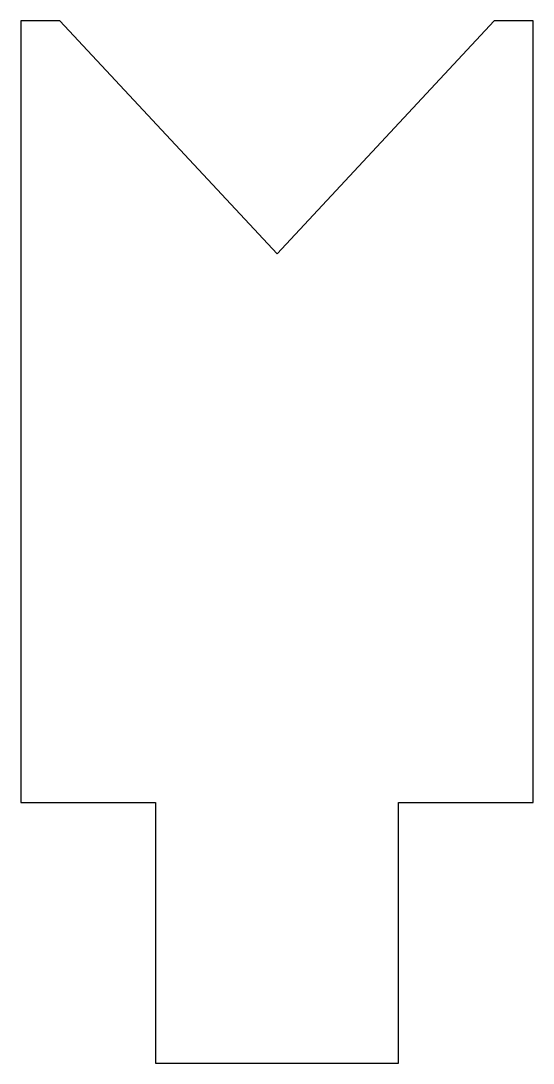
# Model space of a CAD drawing. Extents: x -14.8 to 14.8, y -46.6 to 13.4.
import ezdxf

# ---------------------------------------------------------------- set-up
doc = ezdxf.new("R2010")
doc.units = 0

msp = doc.modelspace()

# ---------------------------------------------------------------- linework, layer by layer
at = {"color": 7, "linetype": 'CONTINUOUS'}
for p, q in [((-12.5, 13.405), (-14.75, 13.405)), ((-14.75, 13.405), (-14.75, -31.595)), ((0, 0), (-12.5, 13.405)), ((12.5, 13.405), (0, 0)), ((14.75, 13.405), (12.5, 13.405)), ((14.75, -31.595), (14.75, 13.405)), ((-14.75, -31.595), (-7, -31.595)), ((-7, -31.595), (-7, -46.595)), ((7, -46.595), (7, -31.595)), ((7, -31.595), (14.75, -31.595)), ((-7, -46.595), (7, -46.595))]:
    msp.add_line(p, q, dxfattribs=at)

doc.saveas('drawing.dxf')
